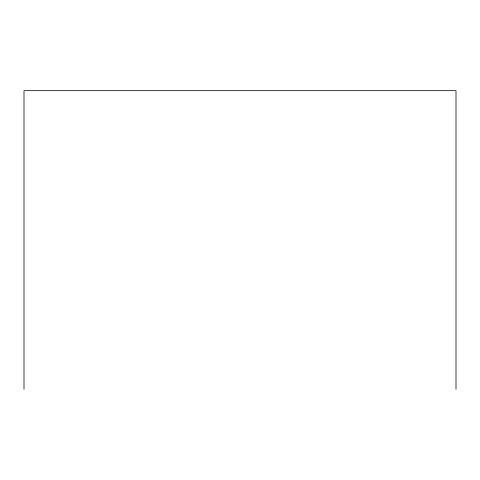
<?xml version="1.0" encoding="UTF-8"?>
<svg xmlns="http://www.w3.org/2000/svg" width="480" height="480" viewBox="0 0 480 480"><rect width="100%" height="100%" fill="white"/><g stroke="black" fill="none" stroke-linecap="round" stroke-linejoin="round"><path stroke-width="0.72" d="M456 389.334L456 90.666L24 90.666L24 389.334"/></g></svg>
